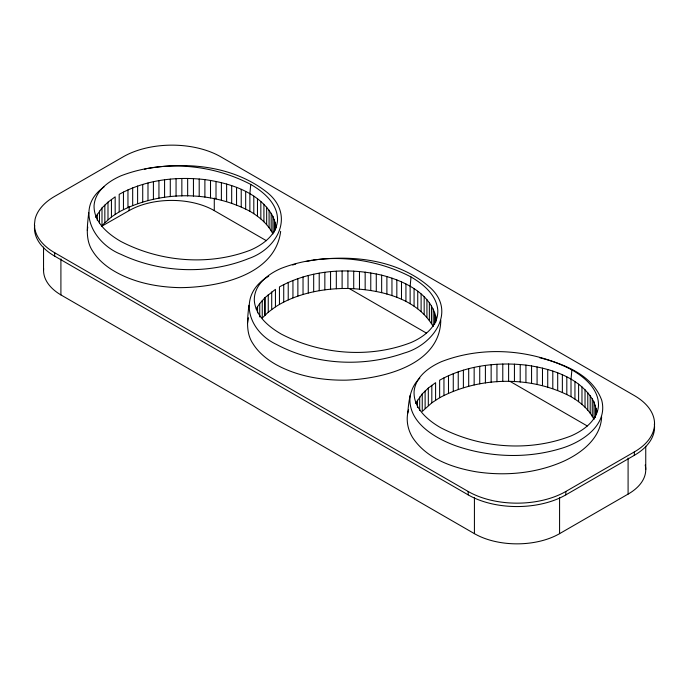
<?xml version="1.0" encoding="UTF-8"?>
<svg xmlns="http://www.w3.org/2000/svg" width="689" height="689" viewBox="0 0 689 689"><rect width="100%" height="100%" fill="white"/><g stroke="black" fill="none" stroke-linecap="round" stroke-linejoin="round"><path stroke-width="1.03" d="M257.565 312.84L257.565 306.657L259.744 303.53L265.101 297.527L275.445 289.354L275.445 306.872L268.254 312.203L262.242 318.025L262.242 300.507M259.744 316.923L259.744 303.53M264.679 315.484L264.679 297.967M265.101 315.045L265.101 297.527M268.254 312.203L268.254 294.685M271.707 309.473L271.707 291.955M275.445 306.872L279.45 304.409L279.45 286.891C310.3 269.959 347.73 267.315 381.654 275.152C404.736 280.983 432.744 294.212 436.473 320.523M279.45 304.409L283.722 302.092L283.722 284.574M283.722 302.092L288.226 299.93L288.226 282.412M288.226 299.93L292.946 297.941L292.946 280.423M292.946 297.941L297.872 296.124L297.872 278.606M297.872 296.124L303.031 294.47L303.031 276.952M303.031 294.47L308.259 293.023L308.259 275.505M308.259 293.023L313.676 291.766L313.676 274.248M313.676 291.766L319.214 290.706L319.214 273.188M319.214 290.706L324.846 289.845L324.846 272.327M324.846 289.845L330.556 289.191L330.556 271.673M330.556 289.191L336.318 288.743L336.318 271.225M336.318 288.743L342.114 288.502L342.114 270.984M433.2 308.999L433.2 326.517C416.345 297.424 379.088 289.483 347.919 288.476L347.919 270.958M353.715 288.657L353.715 271.139M359.469 289.044L359.469 271.526M365.161 289.647L365.161 272.129M370.768 290.457L370.768 272.939M376.28 291.464L376.28 273.946M381.654 292.67L381.654 275.152M386.891 294.074L386.891 276.556M391.955 295.667L391.955 278.149M396.83 297.441L396.83 279.923M401.498 299.388L401.498 281.87M405.933 301.506L405.933 283.989M410.136 303.78L410.136 286.262L411.032 276.969C371.724 256.437 322.822 252.286 281.241 268.348C268.081 273.955 253.578 284.996 254.327 300.843C255.697 316.07 268.77 326.793 281.095 333.976C320.402 354.516 369.304 358.659 410.885 342.597C424.045 336.999 438.548 325.957 437.799 310.11C436.43 294.883 423.356 284.161 411.032 276.969M414.072 306.2L414.072 288.682M417.732 308.767L417.732 291.249M421.108 311.462L421.108 293.945M424.174 314.279L424.174 296.761M426.93 317.207L426.93 299.689M429.359 320.23L429.359 302.712M431.452 323.339L431.452 305.821M434.595 324.605L434.595 312.238M435.637 322.736L435.637 315.528M436.318 320.91L436.318 318.852M104.005 186.977C74.205 207.785 93.222 243.363 120.911 254.319C160.33 272.973 208.035 274.868 248.574 258.599C279.269 248.006 295.486 213.177 265.308 191.008C232.451 166.109 187.916 161.657 148.281 168.417M268.701 276.22C237.076 294.582 247.11 330.617 276.651 344.543C315.278 365.067 362.974 367.47 404.073 353.095C433.39 345 457.754 310.73 428.791 286.417C397.475 259.615 352.742 254.723 313.219 260.132M88.709 212.651C87.434 225.415 84.962 239.763 92.688 251.158C97.227 258.478 103.746 264.361 110.886 269.089C131.384 282.189 156.084 287.167 180.13 287.649C217.061 287.416 275.083 275.884 280.664 231.323M248.858 305.253C247.704 317.999 245.25 332.322 252.958 343.682C258.358 352.389 266.497 359.038 275.273 364.154C296.813 376.28 321.987 380.561 346.481 380.147C382.49 378.692 439.952 365.334 440.796 320.342M601.635 416.871C600.739 438.505 581.154 453.371 562.999 461.544C535.861 473.446 505.192 476.237 476.047 471.776C452.191 467.65 426.31 458.59 412.496 437.369C408.121 430.169 406.166 421.435 407.75 413.099C408.835 400.817 410.033 386.994 419.842 378.175M250.762 184.428C263.801 191.964 278.08 203.996 277.521 220.48C276.323 235.07 262.983 244.664 250.624 250.055C209.043 266.118 160.132 261.975 120.833 241.434C107.794 233.907 93.515 221.867 94.066 205.382C95.271 190.801 108.612 181.198 120.971 175.807C162.552 159.745 211.463 163.896 250.762 184.428L249.866 193.73L249.866 211.247C259.262 216.725 267.995 224.114 272.93 233.984L272.93 216.467C259.632 192.352 230.531 183.179 204.891 179.605C175.798 176.246 145.043 179.958 119.188 194.358L119.188 211.876L111.437 216.94L101.998 225.467L101.998 207.949L107.992 202.153L115.175 196.821L115.175 214.339M571.913 369.898C584.961 377.408 599.215 389.569 598.465 406.071C597.079 420.79 583.592 430.427 571.095 435.913C529.359 452.13 480.164 448.315 440.633 427.68C427.576 420.169 413.331 408.009 414.08 391.507C415.467 376.788 428.954 367.151 441.451 361.665C483.187 345.447 532.382 349.263 571.913 369.898L571.009 379.174L571.009 396.692C580.405 402.169 589.121 409.576 593.987 419.48L593.987 401.963C580.81 377.727 551.579 368.615 525.931 365.11C496.614 361.811 465.669 365.695 439.642 380.207L439.642 397.717L431.814 402.832L422.245 411.436L422.245 393.919L428.317 388.071L435.594 382.688L435.594 400.206M34.743 225.346L34.45 227.947A69.038 39.859 0 0 0 54.672 256.136L468.184 494.874A69.038 39.859 0 0 0 565.824 494.874L634.328 455.326A69.038 39.859 0 0 0 654.335 424.011M87.314 230.496L87.753 226.991M247.584 323.029L248.428 317.784M410.188 395.4C406.768 422.107 435.069 438.419 456.592 446.093C489.69 457.367 526.456 458.771 560.054 448.763C580.93 442.846 608.241 425.742 601.755 400.352C592.506 374.782 563.809 363.887 539.556 357.686M407.75 413.099L408.603 409.593M95.461 217.328L101.998 207.949M256.187 309.051L257.565 306.657M415.588 403.358L422.245 393.919M565.824 491.481L634.328 451.932A69.038 39.859 0 0 0 634.328 395.564L220.816 156.825A69.038 39.859 0 0 0 123.176 156.825L54.672 196.374A69.038 39.859 0 0 0 35.044 219.36L34.45 224.562A69.038 39.859 0 0 0 54.672 252.742L468.184 491.481A69.038 39.859 0 0 0 565.824 491.481L565.824 494.874M43.631 268.521A60.899 35.156 0 0 0 60.908 294.918L474.42 533.656A60.176 34.743 0 0 0 559.58 533.656L628.092 494.108A59.504 34.355 0 0 0 645.197 465.032M101.455 226.397L129.119 210.61A60.176 34.743 0 0 1 214.279 210.619L266.376 240.694M119.188 211.876C158.987 190.793 209.93 190.198 249.866 211.247M439.642 397.717C479.613 376.513 530.823 375.548 571.009 396.692M292.61 265.015L295.693 264.068M144.587 169.184L146.421 168.788M305.727 261.553L312.272 260.304M342.114 288.502L347.919 288.476M349.168 288.493L426.388 333.071M510.11 381.413L587.321 425.991M272.93 216.467L275.367 222.995L276.203 227.99M593.987 401.963L597.036 411.858M645.748 446.257L645.748 469.571M634.328 451.932L634.328 455.326M628.092 458.082L628.092 494.108M596.381 408.517L596.381 414.7M595.365 405.218L595.365 417.586M592.264 398.776L592.264 416.294M590.189 395.658L590.189 413.176M587.777 392.627L587.777 410.144M585.03 389.69L585.03 407.208M581.972 386.873L581.972 404.391M578.605 384.169L578.605 401.687M574.945 381.603L574.945 399.12M566.814 376.9L566.814 394.418M562.362 374.79L562.362 392.308M559.58 497.639L559.58 533.656M557.694 372.844L557.694 390.362M552.802 371.078L552.802 388.596M547.729 369.493L547.729 387.011M542.484 368.098L542.484 385.616M537.084 366.901L537.084 384.419M531.563 365.902L531.563 383.42M525.931 365.11L525.931 382.628M520.212 364.524L520.212 382.042M514.433 364.145L514.433 381.663M508.611 363.981L508.611 381.499M502.781 364.025L502.781 381.542M496.95 364.283L496.95 381.801M491.145 364.748L491.145 382.266M485.401 365.428L485.401 382.946M479.733 366.307L479.733 383.825M474.42 497.63L474.42 533.656M474.153 367.392L474.153 384.91M468.701 368.675L468.701 386.193M468.184 491.481L468.184 494.874M463.387 370.157L463.387 387.674M458.237 371.819L458.237 389.337M453.267 373.662L453.267 391.18M448.496 375.677L448.496 393.195M443.949 377.865L443.949 395.383M431.814 385.315L431.814 402.832M428.317 388.071L428.317 405.588M425.122 390.939L425.122 408.456M419.687 396.985L419.687 410.386M417.465 400.137L417.465 407.354M275.367 222.995L275.367 230.212M274.325 219.713L274.325 232.072M271.182 213.289L271.182 230.806M269.089 210.179L269.089 227.697M266.66 207.156L266.66 224.674M263.913 204.237L263.913 221.755M260.838 201.421L260.838 218.938M257.471 198.725L257.471 216.243M253.802 196.158L253.802 213.676M245.672 191.456L245.672 208.974M241.228 189.346L241.228 206.855M236.56 187.391L236.56 204.909M231.685 185.617L231.685 203.134M226.621 184.032L226.621 201.55M221.384 182.628L221.384 200.146M216.01 181.422L216.01 198.94M214.279 198.062L214.279 210.619M210.507 180.406L210.507 197.924M204.891 179.605L204.891 197.123M199.199 179.002L199.199 196.52M193.445 178.606L193.445 196.124M187.658 178.425L187.658 195.943M181.853 178.451L181.853 195.969M176.057 178.692L176.057 196.21M170.286 179.14L170.286 196.658M164.576 179.795L164.576 197.312M158.944 180.656L158.944 198.174M153.406 181.724L153.406 199.242M147.989 182.981L147.989 200.499M142.718 184.437L142.718 201.955M137.611 186.073L137.611 203.591M132.684 187.89L132.684 205.408M129.119 206.424L129.119 210.61M127.956 189.888L127.956 207.406M123.452 192.042L123.452 209.559M111.437 199.422L111.437 216.94M107.992 202.153L107.992 219.67M104.84 205.003L104.84 222.521M99.483 210.998L99.483 223.365M97.295 214.124L97.295 220.308M60.908 258.892L60.908 294.918M54.672 252.742L54.672 256.136M43.545 247.024L43.545 270.329"/></g></svg>
